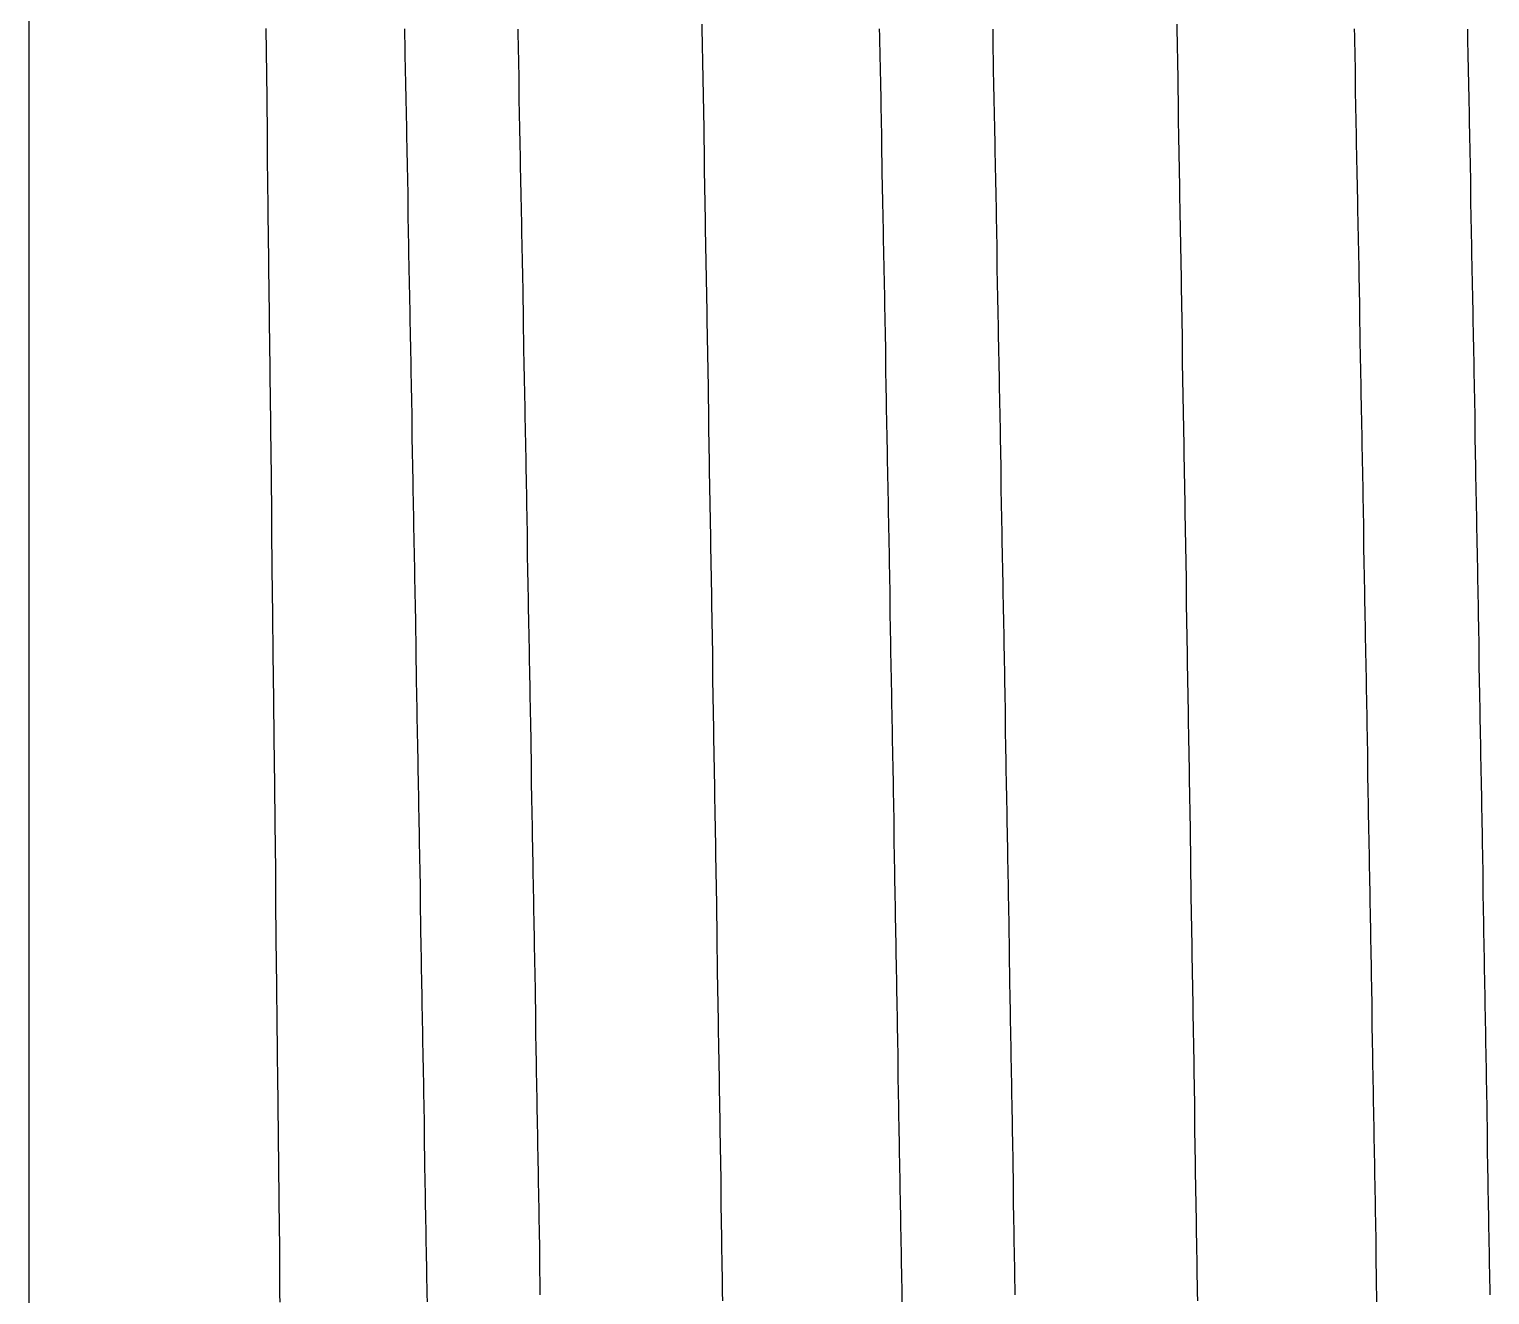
# Model space of a CAD drawing. Header units: millimetres. Extents: x 0 to 3800, y -67 to 2530.
# Drawn here: x 2211.924 to 2216.66, y 970.323 to 974.427 of the extents above; entities that cross this region are included whole.
import ezdxf

# ---------------------------------------------------------------- set-up
doc = ezdxf.new("R2010")
doc.units = ezdxf.units.MM
doc.layers.add('내부선 및 부속', color=4, linetype='Continuous')

msp = doc.modelspace()

# ---------------------------------------------------------------- linework, layer by layer
at = {"layer": '내부선 및 부속', "linetype": 'Continuous'}
msp.add_line((2211.9237, 950.8202), (2211.9237, 981.6162), dxfattribs=at)
at = {"layer": '내부선 및 부속', "linetype": 'Continuous', "flags": 128}
for points in [[(2214.1049, 974.4435), (2214.1049, 974.4165), (2214.1059, 974.3895), (2214.1059, 974.3625), (2214.1069, 974.3345), (2214.1069, 974.3075), (2214.1079, 974.2805), (2214.1079, 974.2535), (2214.1089, 974.2265), (2214.1089, 974.1995), (2214.1099, 974.1725), (2214.1099, 974.1455), (2214.1109, 974.1185), (2214.1109, 974.0915), (2214.1109, 974.0645), (2214.1119, 974.0375), (2214.1119, 974.0105), (2214.1129, 973.9835), (2214.1129, 973.9565), (2214.1139, 973.9295), (2214.1139, 973.9025), (2214.1149, 973.8755), (2214.1149, 973.8475), (2214.1159, 973.8205), (2214.1159, 973.7935), (2214.1159, 973.7665), (2214.1169, 973.7395), (2214.1169, 973.7125), (2214.1179, 973.6855), (2214.1179, 973.6585), (2214.1189, 973.6315), (2214.1189, 973.6045), (2214.1199, 973.5775), (2214.1199, 973.5505), (2214.1209, 973.5235), (2214.1209, 973.4965), (2214.1209, 973.4695), (2214.1219, 973.4425), (2214.1219, 973.4155), (2214.1229, 973.3885), (2214.1229, 973.3605), (2214.1239, 973.3335), (2214.1239, 973.3065), (2214.1249, 973.2795), (2214.1249, 973.2525), (2214.1249, 973.2255), (2214.1259, 973.1985), (2214.1259, 973.1715), (2214.1269, 973.1445), (2214.1269, 973.1175), (2214.1279, 973.0905), (2214.1279, 973.0635), (2214.1289, 973.0365), (2214.1289, 973.0095), (2214.1289, 972.9825), (2214.1299, 972.9555), (2214.1299, 972.9285), (2214.1309, 972.9015), (2214.1309, 972.8735), (2214.1319, 972.8465), (2214.1319, 972.8195), (2214.1329, 972.7925), (2214.1329, 972.7655), (2214.1329, 972.7385), (2214.1339, 972.7115), (2214.1339, 972.6845), (2214.1349, 972.6575), (2214.1349, 972.6305), (2214.1359, 972.6035), (2214.1359, 972.5765), (2214.1359, 972.5495), (2214.1369, 972.5225), (2214.1369, 972.4955), (2214.1379, 972.4685), (2214.1379, 972.4415), (2214.1389, 972.4145), (2214.1389, 972.3865), (2214.1399, 972.3595), (2214.1399, 972.3325), (2214.1399, 972.3055), (2214.1409, 972.2785), (2214.1409, 972.2515), (2214.1419, 972.2245), (2214.1419, 972.1975), (2214.1429, 972.1705), (2214.1429, 972.1435), (2214.1429, 972.1165), (2214.1439, 972.0895), (2214.1439, 972.0625), (2214.1449, 972.0355), (2214.1449, 972.0085), (2214.1459, 971.9815), (2214.1459, 971.9545), (2214.1459, 971.9275), (2214.1469, 971.8995), (2214.1469, 971.8725), (2214.1479, 971.8455), (2214.1479, 971.8185), (2214.1479, 971.8185), (2214.1489, 971.7915), (2214.1489, 971.7645), (2214.1489, 971.7375), (2214.1499, 971.7105), (2214.1499, 971.6835), (2214.1509, 971.6565), (2214.1509, 971.6295), (2214.1519, 971.6025), (2214.1519, 971.5755), (2214.1519, 971.5485), (2214.1529, 971.5215), (2214.1529, 971.4945), (2214.1539, 971.4675), (2214.1539, 971.4405), (2214.1549, 971.4125), (2214.1549, 971.3855), (2214.1549, 971.3585), (2214.1559, 971.3315), (2214.1559, 971.3045), (2214.1569, 971.2775), (2214.1569, 971.2505), (2214.1579, 971.2235), (2214.1579, 971.1965), (2214.1579, 971.1695), (2214.1589, 971.1425), (2214.1589, 971.1155), (2214.1599, 971.0885), (2214.1599, 971.0615), (2214.1609, 971.0345), (2214.1609, 971.0075), (2214.1609, 970.9805), (2214.1619, 970.9535), (2214.1619, 970.9255), (2214.1629, 970.8985), (2214.1629, 970.8715), (2214.1629, 970.8445), (2214.1639, 970.8175), (2214.1639, 970.7905), (2214.1649, 970.7635), (2214.1649, 970.7365), (2214.1659, 970.7095), (2214.1659, 970.6825), (2214.1659, 970.6555), (2214.1669, 970.6285), (2214.1669, 970.6015), (2214.1679, 970.5745), (2214.1679, 970.5475), (2214.1689, 970.5205), (2214.1689, 970.4935), (2214.1689, 970.4665), (2214.1699, 970.4385), (2214.1699, 970.4115), (2214.1709, 970.3845), (2214.1709, 970.3575), (2214.1709, 970.3305), (2214.1719, 970.3035)], [(2215.6449, 974.4435), (2215.6449, 974.4165), (2215.6459, 974.3895), (2215.6459, 974.3625), (2215.6469, 974.3345), (2215.6469, 974.3075), (2215.6479, 974.2805), (2215.6479, 974.2535), (2215.6479, 974.2265), (2215.6489, 974.1995), (2215.6489, 974.1725), (2215.6499, 974.1455), (2215.6499, 974.1185), (2215.6509, 974.0915), (2215.6509, 974.0645), (2215.6519, 974.0375), (2215.6519, 974.0105), (2215.6529, 973.9835), (2215.6529, 973.9565), (2215.6539, 973.9295), (2215.6539, 973.9025), (2215.6539, 973.8755), (2215.6549, 973.8475), (2215.6549, 973.8205), (2215.6559, 973.7935), (2215.6559, 973.7665), (2215.6569, 973.7395), (2215.6569, 973.7125), (2215.6579, 973.6855), (2215.6579, 973.6585), (2215.6589, 973.6315), (2215.6589, 973.6045), (2215.6589, 973.5775), (2215.6599, 973.5505), (2215.6599, 973.5235), (2215.6609, 973.4965), (2215.6609, 973.4695), (2215.6619, 973.4425), (2215.6619, 973.4155), (2215.6629, 973.3885), (2215.6629, 973.3605), (2215.6629, 973.3335), (2215.6639, 973.3065), (2215.6639, 973.2795), (2215.6649, 973.2525), (2215.6649, 973.2255), (2215.6659, 973.1985), (2215.6659, 973.1715), (2215.6669, 973.1445), (2215.6669, 973.1175), (2215.6679, 973.0905), (2215.6679, 973.0635), (2215.6679, 973.0365), (2215.6689, 973.0095), (2215.6689, 972.9825), (2215.6699, 972.9555), (2215.6699, 972.9285), (2215.6709, 972.9015), (2215.6709, 972.8735), (2215.6709, 972.8465), (2215.6719, 972.8195), (2215.6719, 972.7925), (2215.6729, 972.7655), (2215.6729, 972.7385), (2215.6739, 972.7115), (2215.6739, 972.6845), (2215.6749, 972.6575), (2215.6749, 972.6305), (2215.6749, 972.6035), (2215.6759, 972.5765), (2215.6759, 972.5495), (2215.6769, 972.5225), (2215.6769, 972.4955), (2215.6779, 972.4685), (2215.6779, 972.4415), (2215.6789, 972.4145), (2215.6789, 972.3865), (2215.6789, 972.3595), (2215.6799, 972.3325), (2215.6799, 972.3055), (2215.6809, 972.2785), (2215.6809, 972.2515), (2215.6819, 972.2245), (2215.6819, 972.1975), (2215.6819, 972.1705), (2215.6829, 972.1435), (2215.6829, 972.1165), (2215.6839, 972.0895), (2215.6839, 972.0625), (2215.6849, 972.0355), (2215.6849, 972.0085), (2215.6849, 971.9815), (2215.6859, 971.9545), (2215.6859, 971.9275), (2215.6869, 971.8995), (2215.6869, 971.8725), (2215.6879, 971.8455), (2215.6879, 971.8185), (2215.6879, 971.8185), (2215.6879, 971.7915), (2215.6889, 971.7645), (2215.6889, 971.7375), (2215.6899, 971.7105), (2215.6899, 971.6835), (2215.6909, 971.6565), (2215.6909, 971.6295), (2215.6909, 971.6025), (2215.6919, 971.5755), (2215.6919, 971.5485), (2215.6929, 971.5215), (2215.6929, 971.4945), (2215.6939, 971.4675), (2215.6939, 971.4405), (2215.6939, 971.4125), (2215.6949, 971.3855), (2215.6949, 971.3585), (2215.6959, 971.3315), (2215.6959, 971.3045), (2215.6969, 971.2775), (2215.6969, 971.2505), (2215.6969, 971.2235), (2215.6979, 971.1965), (2215.6979, 971.1695), (2215.6989, 971.1425), (2215.6989, 971.1155), (2215.6999, 971.0885), (2215.6999, 971.0615), (2215.6999, 971.0345), (2215.7009, 971.0075), (2215.7009, 970.9805), (2215.7019, 970.9535), (2215.7019, 970.9255), (2215.7019, 970.8985), (2215.7029, 970.8715), (2215.7029, 970.8445), (2215.7039, 970.8175), (2215.7039, 970.7905), (2215.7049, 970.7635), (2215.7049, 970.7365), (2215.7049, 970.7095), (2215.7059, 970.6825), (2215.7059, 970.6555), (2215.7069, 970.6285), (2215.7069, 970.6015), (2215.7079, 970.5745), (2215.7079, 970.5475), (2215.7079, 970.5205), (2215.7089, 970.4935), (2215.7089, 970.4665), (2215.7099, 970.4385), (2215.7099, 970.4115), (2215.7099, 970.3845), (2215.7109, 970.3575), (2215.7109, 970.3305), (2215.7119, 970.3035)], [(2212.7379, 970.2985), (2212.7369, 970.3235), (2212.7369, 970.3485), (2212.7369, 970.3745), (2212.7369, 970.3995), (2212.7359, 970.4245), (2212.7359, 970.4495), (2212.7359, 970.4745), (2212.7359, 970.4995), (2212.7349, 970.5245), (2212.7349, 970.5495), (2212.7349, 970.5745), (2212.7339, 970.5995), (2212.7339, 970.6245), (2212.7339, 970.6495), (2212.7339, 970.6745), (2212.7329, 970.6995), (2212.7329, 970.7245), (2212.7329, 970.7495), (2212.7329, 970.7745), (2212.7319, 970.7995), (2212.7319, 970.8245), (2212.7319, 970.8495), (2212.7319, 970.8745), (2212.7309, 970.8995), (2212.7309, 970.9245), (2212.7309, 970.9495), (2212.7309, 970.9745), (2212.7299, 970.9995), (2212.7299, 971.0245), (2212.7299, 971.0495), (2212.7289, 971.0745), (2212.7289, 971.1005), (2212.7289, 971.1255), (2212.7289, 971.1505), (2212.7279, 971.1755), (2212.7279, 971.2005), (2212.7279, 971.2255), (2212.7279, 971.2255), (2212.7279, 971.2505), (2212.7269, 971.2755), (2212.7269, 971.3005), (2212.7269, 971.3255), (2212.7269, 971.3505), (2212.7259, 971.3755), (2212.7259, 971.4005), (2212.7259, 971.4255), (2212.7249, 971.4505), (2212.7249, 971.4755), (2212.7249, 971.5005), (2212.7249, 971.5255), (2212.7239, 971.5505), (2212.7239, 971.5755), (2212.7239, 971.6005), (2212.7239, 971.6255), (2212.7229, 971.6505), (2212.7229, 971.6755), (2212.7229, 971.7005), (2212.7229, 971.7255), (2212.7219, 971.7505), (2212.7219, 971.7755), (2212.7219, 971.8015), (2212.7209, 971.8265), (2212.7209, 971.8515), (2212.7209, 971.8765), (2212.7209, 971.9015), (2212.7199, 971.9265), (2212.7199, 971.9515), (2212.7199, 971.9765), (2212.7199, 972.0015), (2212.7189, 972.0265), (2212.7189, 972.0515), (2212.7189, 972.0765), (2212.7179, 972.1015), (2212.7179, 972.1265), (2212.7179, 972.1515), (2212.7179, 972.1765), (2212.7169, 972.2015), (2212.7169, 972.2265), (2212.7169, 972.2515), (2212.7169, 972.2765), (2212.7159, 972.3015), (2212.7159, 972.3265), (2212.7159, 972.3515), (2212.7149, 972.3765), (2212.7149, 972.4015), (2212.7149, 972.4265), (2212.7149, 972.4515), (2212.7139, 972.4765), (2212.7139, 972.5015), (2212.7139, 972.5275), (2212.7139, 972.5525), (2212.7129, 972.5775), (2212.7129, 972.6025), (2212.7129, 972.6275), (2212.7119, 972.6525), (2212.7119, 972.6775), (2212.7119, 972.7025), (2212.7119, 972.7275), (2212.7109, 972.7525), (2212.7109, 972.7775), (2212.7109, 972.8025), (2212.7099, 972.8275), (2212.7099, 972.8525), (2212.7099, 972.8775), (2212.7099, 972.9025), (2212.7089, 972.9275), (2212.7089, 972.9525), (2212.7089, 972.9775), (2212.7089, 973.0025), (2212.7079, 973.0275), (2212.7079, 973.0525), (2212.7079, 973.0775), (2212.7069, 973.1025), (2212.7069, 973.1275), (2212.7069, 973.1525), (2212.7069, 973.1775), (2212.7059, 973.2025), (2212.7059, 973.2275), (2212.7059, 973.2535), (2212.7049, 973.2785), (2212.7049, 973.3035), (2212.7049, 973.3285), (2212.7049, 973.3535), (2212.7039, 973.3785), (2212.7039, 973.4035), (2212.7039, 973.4285), (2212.7029, 973.4535), (2212.7029, 973.4785), (2212.7029, 973.5035), (2212.7029, 973.5285), (2212.7019, 973.5535), (2212.7019, 973.5785), (2212.7019, 973.6035), (2212.7009, 973.6285), (2212.7009, 973.6535), (2212.7009, 973.6785), (2212.7009, 973.7035), (2212.6999, 973.7285), (2212.6999, 973.7285), (2212.6999, 973.7535), (2212.6999, 973.7785), (2212.6989, 973.8035), (2212.6989, 973.8285), (2212.6989, 973.8535), (2212.6989, 973.8785), (2212.6979, 973.9035), (2212.6979, 973.9285), (2212.6979, 973.9535), (2212.6969, 973.9795), (2212.6969, 974.0045), (2212.6969, 974.0295), (2212.6969, 974.0545), (2212.6959, 974.0795), (2212.6959, 974.1045), (2212.6959, 974.1295), (2212.6949, 974.1545), (2212.6949, 974.1795), (2212.6949, 974.2045), (2212.6949, 974.2295), (2212.6939, 974.2545), (2212.6939, 974.2795), (2212.6939, 974.3045), (2212.6929, 974.3295), (2212.6929, 974.3545), (2212.6929, 974.3795), (2212.6919, 974.4045), (2212.6919, 974.4295)], [(2213.1409, 974.4285), (2213.1409, 974.4045), (2213.1419, 974.3805), (2213.1419, 974.3565), (2213.1419, 974.3325), (2213.1429, 974.3085), (2213.1429, 974.3085), (2213.1429, 974.2855), (2213.1439, 974.2615), (2213.1439, 974.2375), (2213.1449, 974.2135), (2213.1449, 974.1895), (2213.1459, 974.1655), (2213.1459, 974.1415), (2213.1469, 974.1185), (2213.1469, 974.0945), (2213.1469, 974.0705), (2213.1479, 974.0465), (2213.1479, 974.0225), (2213.1489, 973.9985), (2213.1489, 973.9745), (2213.1499, 973.9505), (2213.1499, 973.9275), (2213.1509, 973.9035), (2213.1509, 973.8795), (2213.1509, 973.8555), (2213.1519, 973.8315), (2213.1519, 973.8075), (2213.1529, 973.7835), (2213.1529, 973.7605), (2213.1539, 973.7365), (2213.1539, 973.7125), (2213.1539, 973.6885), (2213.1549, 973.6645), (2213.1549, 973.6405), (2213.1559, 973.6165), (2213.1559, 973.5935), (2213.1569, 973.5695), (2213.1569, 973.5455), (2213.1579, 973.5215), (2213.1579, 973.4975), (2213.1579, 973.4735), (2213.1589, 973.4495), (2213.1589, 973.4255), (2213.1599, 973.4025), (2213.1599, 973.3785), (2213.1609, 973.3545), (2213.1609, 973.3305), (2213.1609, 973.3065), (2213.1619, 973.2825), (2213.1619, 973.2585), (2213.1629, 973.2355), (2213.1629, 973.2115), (2213.1639, 973.1875), (2213.1639, 973.1635), (2213.1649, 973.1395), (2213.1649, 973.1155), (2213.1649, 973.0915), (2213.1659, 973.0685), (2213.1659, 973.0445), (2213.1669, 973.0205), (2213.1669, 972.9965), (2213.1679, 972.9725), (2213.1679, 972.9485), (2213.1679, 972.9245), (2213.1689, 972.9005), (2213.1689, 972.8775), (2213.1699, 972.8535), (2213.1699, 972.8295), (2213.1699, 972.8055), (2213.1709, 972.7815), (2213.1709, 972.7575), (2213.1719, 972.7335), (2213.1719, 972.7105), (2213.1729, 972.6865), (2213.1729, 972.6625), (2213.1729, 972.6385), (2213.1739, 972.6145), (2213.1739, 972.5905), (2213.1749, 972.5665), (2213.1749, 972.5435), (2213.1759, 972.5195), (2213.1759, 972.4955), (2213.1759, 972.4715), (2213.1769, 972.4475), (2213.1769, 972.4235), (2213.1779, 972.3995), (2213.1779, 972.3755), (2213.1789, 972.3525), (2213.1789, 972.3285), (2213.1789, 972.3045), (2213.1799, 972.2805), (2213.1799, 972.2565), (2213.1809, 972.2325), (2213.1809, 972.2085), (2213.1809, 972.1855), (2213.1819, 972.1615), (2213.1819, 972.1375), (2213.1829, 972.1135), (2213.1829, 972.0895), (2213.1839, 972.0655), (2213.1839, 972.0415), (2213.1839, 972.0175), (2213.1849, 971.9945), (2213.1849, 971.9705), (2213.1859, 971.9465), (2213.1859, 971.9225), (2213.1859, 971.9225), (2213.1859, 971.8985), (2213.1869, 971.8745), (2213.1869, 971.8505), (2213.1879, 971.8275), (2213.1879, 971.8035), (2213.1879, 971.7795), (2213.1889, 971.7555), (2213.1889, 971.7315), (2213.1899, 971.7075), (2213.1899, 971.6835), (2213.1909, 971.6605), (2213.1909, 971.6365), (2213.1909, 971.6125), (2213.1919, 971.5885), (2213.1919, 971.5645), (2213.1929, 971.5405), (2213.1929, 971.5165), (2213.1929, 971.4925), (2213.1939, 971.4695), (2213.1939, 971.4455), (2213.1949, 971.4215), (2213.1949, 971.3975), (2213.1949, 971.3735), (2213.1959, 971.3495), (2213.1959, 971.3255), (2213.1969, 971.3025), (2213.1969, 971.2785), (2213.1969, 971.2545), (2213.1979, 971.2305), (2213.1979, 971.2065), (2213.1989, 971.1825), (2213.1989, 971.1585), (2213.1989, 971.1355), (2213.1999, 971.1115), (2213.1999, 971.0875), (2213.2009, 971.0635), (2213.2009, 971.0395), (2213.2019, 971.0155), (2213.2019, 970.9915), (2213.2019, 970.9675), (2213.2029, 970.9445), (2213.2029, 970.9205), (2213.2039, 970.8965), (2213.2039, 970.8725), (2213.2039, 970.8485), (2213.2049, 970.8245), (2213.2049, 970.8005), (2213.2059, 970.7775), (2213.2059, 970.7535), (2213.2059, 970.7295), (2213.2069, 970.7055), (2213.2069, 970.6815), (2213.2079, 970.6575), (2213.2079, 970.6335), (2213.2079, 970.6095), (2213.2089, 970.5865), (2213.2089, 970.5625), (2213.2099, 970.5385), (2213.2099, 970.5145), (2213.2099, 970.4905), (2213.2109, 970.4665), (2213.2109, 970.4425), (2213.2119, 970.4195), (2213.2119, 970.3955), (2213.2119, 970.3715), (2213.2129, 970.3475), (2213.2129, 970.3235), (2213.2139, 970.2995)], [(2213.5079, 974.4275), (2213.5079, 974.4035), (2213.5089, 974.3795), (2213.5089, 974.3555), (2213.5099, 974.3315), (2213.5099, 974.3315), (2213.5099, 974.3075), (2213.5109, 974.2835), (2213.5109, 974.2595), (2213.5119, 974.2365), (2213.5119, 974.2125), (2213.5119, 974.1885), (2213.5129, 974.1645), (2213.5129, 974.1405), (2213.5139, 974.1165), (2213.5139, 974.0925), (2213.5149, 974.0695), (2213.5149, 974.0455), (2213.5159, 974.0215), (2213.5159, 973.9975), (2213.5159, 973.9735), (2213.5169, 973.9495), (2213.5169, 973.9255), (2213.5179, 973.9025), (2213.5179, 973.8785), (2213.5189, 973.8545), (2213.5189, 973.8305), (2213.5199, 973.8065), (2213.5199, 973.7825), (2213.5199, 973.7585), (2213.5209, 973.7345), (2213.5209, 973.7115), (2213.5219, 973.6875), (2213.5219, 973.6635), (2213.5229, 973.6395), (2213.5229, 973.6155), (2213.5239, 973.5915), (2213.5239, 973.5675), (2213.5239, 973.5445), (2213.5249, 973.5205), (2213.5249, 973.4965), (2213.5259, 973.4725), (2213.5259, 973.4485), (2213.5269, 973.4245), (2213.5269, 973.4005), (2213.5269, 973.3775), (2213.5279, 973.3535), (2213.5279, 973.3295), (2213.5289, 973.3055), (2213.5289, 973.2815), (2213.5299, 973.2575), (2213.5299, 973.2335), (2213.5309, 973.2095), (2213.5309, 973.1865), (2213.5309, 973.1625), (2213.5319, 973.1385), (2213.5319, 973.1145), (2213.5329, 973.0905), (2213.5329, 973.0665), (2213.5339, 973.0425), (2213.5339, 973.0195), (2213.5339, 972.9955), (2213.5349, 972.9715), (2213.5349, 972.9475), (2213.5359, 972.9235), (2213.5359, 972.8995), (2213.5359, 972.8755), (2213.5369, 972.8525), (2213.5369, 972.8285), (2213.5379, 972.8045), (2213.5379, 972.7805), (2213.5389, 972.7565), (2213.5389, 972.7325), (2213.5389, 972.7085), (2213.5399, 972.6845), (2213.5399, 972.6615), (2213.5409, 972.6375), (2213.5409, 972.6135), (2213.5419, 972.5895), (2213.5419, 972.5655), (2213.5419, 972.5415), (2213.5429, 972.5175), (2213.5429, 972.4945), (2213.5439, 972.4705), (2213.5439, 972.4465), (2213.5449, 972.4225), (2213.5449, 972.3985), (2213.5449, 972.3745), (2213.5459, 972.3505), (2213.5459, 972.3265), (2213.5469, 972.3035), (2213.5469, 972.2795), (2213.5469, 972.2555), (2213.5479, 972.2315), (2213.5479, 972.2075), (2213.5489, 972.1835), (2213.5489, 972.1595), (2213.5499, 972.1365), (2213.5499, 972.1125), (2213.5499, 972.0885), (2213.5509, 972.0645), (2213.5509, 972.0405), (2213.5519, 972.0165), (2213.5519, 971.9925), (2213.5519, 971.9695), (2213.5529, 971.9455), (2213.5529, 971.9455), (2213.5529, 971.9215), (2213.5539, 971.8975), (2213.5539, 971.8735), (2213.5549, 971.8495), (2213.5549, 971.8255), (2213.5549, 971.8015), (2213.5559, 971.7785), (2213.5559, 971.7545), (2213.5569, 971.7305), (2213.5569, 971.7065), (2213.5569, 971.6825), (2213.5579, 971.6585), (2213.5579, 971.6345), (2213.5589, 971.6115), (2213.5589, 971.5875), (2213.5589, 971.5635), (2213.5599, 971.5395), (2213.5599, 971.5155), (2213.5609, 971.4915), (2213.5609, 971.4675), (2213.5609, 971.4445), (2213.5619, 971.4205), (2213.5619, 971.3965), (2213.5629, 971.3725), (2213.5629, 971.3485), (2213.5639, 971.3245), (2213.5639, 971.3005), (2213.5639, 971.2765), (2213.5649, 971.2535), (2213.5649, 971.2295), (2213.5659, 971.2055), (2213.5659, 971.1815), (2213.5659, 971.1575), (2213.5669, 971.1335), (2213.5669, 971.1095), (2213.5679, 971.0865), (2213.5679, 971.0625), (2213.5679, 971.0385), (2213.5689, 971.0145), (2213.5689, 970.9905), (2213.5699, 970.9665), (2213.5699, 970.9425), (2213.5699, 970.9185), (2213.5709, 970.8955), (2213.5709, 970.8715), (2213.5719, 970.8475), (2213.5719, 970.8235), (2213.5719, 970.7995), (2213.5729, 970.7755), (2213.5729, 970.7515), (2213.5739, 970.7285), (2213.5739, 970.7045), (2213.5739, 970.6805), (2213.5749, 970.6565), (2213.5749, 970.6325), (2213.5759, 970.6085), (2213.5759, 970.5845), (2213.5759, 970.5615), (2213.5769, 970.5375), (2213.5769, 970.5135), (2213.5779, 970.4895), (2213.5779, 970.4655), (2213.5779, 970.4415), (2213.5789, 970.4175), (2213.5789, 970.3935), (2213.5799, 970.3705), (2213.5799, 970.3465), (2213.5799, 970.3225)], [(2214.6799, 974.4285), (2214.6809, 974.4045), (2214.6809, 974.3805), (2214.6819, 974.3565), (2214.6819, 974.3325), (2214.6829, 974.3085), (2214.6829, 974.3085), (2214.6829, 974.2855), (2214.6839, 974.2615), (2214.6839, 974.2375), (2214.6849, 974.2135), (2214.6849, 974.1895), (2214.6849, 974.1655), (2214.6859, 974.1415), (2214.6859, 974.1185), (2214.6869, 974.0945), (2214.6869, 974.0705), (2214.6879, 974.0465), (2214.6879, 974.0225), (2214.6889, 973.9985), (2214.6889, 973.9745), (2214.6889, 973.9505), (2214.6899, 973.9275), (2214.6899, 973.9035), (2214.6909, 973.8795), (2214.6909, 973.8555), (2214.6919, 973.8315), (2214.6919, 973.8075), (2214.6929, 973.7835), (2214.6929, 973.7605), (2214.6929, 973.7365), (2214.6939, 973.7125), (2214.6939, 973.6885), (2214.6949, 973.6645), (2214.6949, 973.6405), (2214.6959, 973.6165), (2214.6959, 973.5935), (2214.6969, 973.5695), (2214.6969, 973.5455), (2214.6969, 973.5215), (2214.6979, 973.4975), (2214.6979, 973.4735), (2214.6989, 973.4495), (2214.6989, 973.4255), (2214.6999, 973.4025), (2214.6999, 973.3785), (2214.6999, 973.3545), (2214.7009, 973.3305), (2214.7009, 973.3065), (2214.7019, 973.2825), (2214.7019, 973.2585), (2214.7029, 973.2355), (2214.7029, 973.2115), (2214.7029, 973.1875), (2214.7039, 973.1635), (2214.7039, 973.1395), (2214.7049, 973.1155), (2214.7049, 973.0915), (2214.7059, 973.0685), (2214.7059, 973.0445), (2214.7059, 973.0205), (2214.7069, 972.9965), (2214.7069, 972.9725), (2214.7079, 972.9485), (2214.7079, 972.9245), (2214.7089, 972.9005), (2214.7089, 972.8775), (2214.7089, 972.8535), (2214.7099, 972.8295), (2214.7099, 972.8055), (2214.7109, 972.7815), (2214.7109, 972.7575), (2214.7119, 972.7335), (2214.7119, 972.7105), (2214.7119, 972.6865), (2214.7129, 972.6625), (2214.7129, 972.6385), (2214.7139, 972.6145), (2214.7139, 972.5905), (2214.7149, 972.5665), (2214.7149, 972.5435), (2214.7149, 972.5195), (2214.7159, 972.4955), (2214.7159, 972.4715), (2214.7169, 972.4475), (2214.7169, 972.4235), (2214.7169, 972.3995), (2214.7179, 972.3755), (2214.7179, 972.3525), (2214.7189, 972.3285), (2214.7189, 972.3045), (2214.7199, 972.2805), (2214.7199, 972.2565), (2214.7199, 972.2325), (2214.7209, 972.2085), (2214.7209, 972.1855), (2214.7219, 972.1615), (2214.7219, 972.1375), (2214.7219, 972.1135), (2214.7229, 972.0895), (2214.7229, 972.0655), (2214.7239, 972.0415), (2214.7239, 972.0175), (2214.7249, 971.9945), (2214.7249, 971.9705), (2214.7249, 971.9465), (2214.7259, 971.9225), (2214.7259, 971.9225), (2214.7259, 971.8985), (2214.7269, 971.8745), (2214.7269, 971.8505), (2214.7269, 971.8275), (2214.7279, 971.8035), (2214.7279, 971.7795), (2214.7289, 971.7555), (2214.7289, 971.7315), (2214.7299, 971.7075), (2214.7299, 971.6835), (2214.7299, 971.6605), (2214.7309, 971.6365), (2214.7309, 971.6125), (2214.7319, 971.5885), (2214.7319, 971.5645), (2214.7319, 971.5405), (2214.7329, 971.5165), (2214.7329, 971.4925), (2214.7339, 971.4695), (2214.7339, 971.4455), (2214.7339, 971.4215), (2214.7349, 971.3975), (2214.7349, 971.3735), (2214.7359, 971.3495), (2214.7359, 971.3255), (2214.7359, 971.3025), (2214.7369, 971.2785), (2214.7369, 971.2545), (2214.7379, 971.2305), (2214.7379, 971.2065), (2214.7379, 971.1825), (2214.7389, 971.1585), (2214.7389, 971.1355), (2214.7399, 971.1115), (2214.7399, 971.0875), (2214.7409, 971.0635), (2214.7409, 971.0395), (2214.7409, 971.0155), (2214.7419, 970.9915), (2214.7419, 970.9675), (2214.7429, 970.9445), (2214.7429, 970.9205), (2214.7429, 970.8965), (2214.7439, 970.8725), (2214.7439, 970.8485), (2214.7449, 970.8245), (2214.7449, 970.8005), (2214.7449, 970.7775), (2214.7459, 970.7535), (2214.7459, 970.7295), (2214.7469, 970.7055), (2214.7469, 970.6815), (2214.7469, 970.6575), (2214.7479, 970.6335), (2214.7479, 970.6095), (2214.7489, 970.5865), (2214.7489, 970.5625), (2214.7489, 970.5385), (2214.7499, 970.5145), (2214.7499, 970.4905), (2214.7509, 970.4665), (2214.7509, 970.4425), (2214.7509, 970.4195), (2214.7519, 970.3955), (2214.7519, 970.3715), (2214.7529, 970.3475), (2214.7529, 970.3235), (2214.7529, 970.2995)], [(2215.0479, 974.4275), (2215.0479, 974.4035), (2215.0489, 974.3795), (2215.0489, 974.3555), (2215.0499, 974.3315), (2215.0499, 974.3315), (2215.0499, 974.3075), (2215.0499, 974.2835), (2215.0509, 974.2595), (2215.0509, 974.2365), (2215.0519, 974.2125), (2215.0519, 974.1885), (2215.0529, 974.1645), (2215.0529, 974.1405), (2215.0539, 974.1165), (2215.0539, 974.0925), (2215.0549, 974.0695), (2215.0549, 974.0455), (2215.0549, 974.0215), (2215.0559, 973.9975), (2215.0559, 973.9735), (2215.0569, 973.9495), (2215.0569, 973.9255), (2215.0579, 973.9025), (2215.0579, 973.8785), (2215.0589, 973.8545), (2215.0589, 973.8305), (2215.0589, 973.8065), (2215.0599, 973.7825), (2215.0599, 973.7585), (2215.0609, 973.7345), (2215.0609, 973.7115), (2215.0619, 973.6875), (2215.0619, 973.6635), (2215.0619, 973.6395), (2215.0629, 973.6155), (2215.0629, 973.5915), (2215.0639, 973.5675), (2215.0639, 973.5445), (2215.0649, 973.5205), (2215.0649, 973.4965), (2215.0659, 973.4725), (2215.0659, 973.4485), (2215.0659, 973.4245), (2215.0669, 973.4005), (2215.0669, 973.3775), (2215.0679, 973.3535), (2215.0679, 973.3295), (2215.0689, 973.3055), (2215.0689, 973.2815), (2215.0689, 973.2575), (2215.0699, 973.2335), (2215.0699, 973.2095), (2215.0709, 973.1865), (2215.0709, 973.1625), (2215.0719, 973.1385), (2215.0719, 973.1145), (2215.0719, 973.0905), (2215.0729, 973.0665), (2215.0729, 973.0425), (2215.0739, 973.0195), (2215.0739, 972.9955), (2215.0749, 972.9715), (2215.0749, 972.9475), (2215.0749, 972.9235), (2215.0759, 972.8995), (2215.0759, 972.8755), (2215.0769, 972.8525), (2215.0769, 972.8285), (2215.0779, 972.8045), (2215.0779, 972.7805), (2215.0779, 972.7565), (2215.0789, 972.7325), (2215.0789, 972.7085), (2215.0799, 972.6845), (2215.0799, 972.6615), (2215.0809, 972.6375), (2215.0809, 972.6135), (2215.0809, 972.5895), (2215.0819, 972.5655), (2215.0819, 972.5415), (2215.0829, 972.5175), (2215.0829, 972.4945), (2215.0839, 972.4705), (2215.0839, 972.4465), (2215.0839, 972.4225), (2215.0849, 972.3985), (2215.0849, 972.3745), (2215.0859, 972.3505), (2215.0859, 972.3275), (2215.0859, 972.3035), (2215.0869, 972.2795), (2215.0869, 972.2555), (2215.0879, 972.2315), (2215.0879, 972.2075), (2215.0889, 972.1835), (2215.0889, 972.1595), (2215.0889, 972.1365), (2215.0899, 972.1125), (2215.0899, 972.0885), (2215.0909, 972.0645), (2215.0909, 972.0405), (2215.0909, 972.0165), (2215.0919, 971.9925), (2215.0919, 971.9695), (2215.0929, 971.9455), (2215.0929, 971.9455), (2215.0929, 971.9215), (2215.0939, 971.8975), (2215.0939, 971.8735), (2215.0939, 971.8495), (2215.0949, 971.8255), (2215.0949, 971.8015), (2215.0959, 971.7785), (2215.0959, 971.7545), (2215.0959, 971.7305), (2215.0969, 971.7065), (2215.0969, 971.6825), (2215.0979, 971.6585), (2215.0979, 971.6345), (2215.0979, 971.6115), (2215.0989, 971.5875), (2215.0989, 971.5635), (2215.0999, 971.5395), (2215.0999, 971.5155), (2215.0999, 971.4915), (2215.1009, 971.4675), (2215.1009, 971.4445), (2215.1019, 971.4205), (2215.1019, 971.3965), (2215.1029, 971.3725), (2215.1029, 971.3485), (2215.1029, 971.3245), (2215.1039, 971.3005), (2215.1039, 971.2765), (2215.1049, 971.2535), (2215.1049, 971.2295), (2215.1049, 971.2055), (2215.1059, 971.1815), (2215.1059, 971.1575), (2215.1069, 971.1335), (2215.1069, 971.1095), (2215.1069, 971.0865), (2215.1079, 971.0625), (2215.1079, 971.0385), (2215.1089, 971.0145), (2215.1089, 970.9905), (2215.1089, 970.9665), (2215.1099, 970.9425), (2215.1099, 970.9185), (2215.1109, 970.8955), (2215.1109, 970.8715), (2215.1109, 970.8475), (2215.1119, 970.8235), (2215.1119, 970.7995), (2215.1129, 970.7755), (2215.1129, 970.7515), (2215.1129, 970.7285), (2215.1139, 970.7045), (2215.1139, 970.6805), (2215.1149, 970.6565), (2215.1149, 970.6325), (2215.1149, 970.6085), (2215.1159, 970.5845), (2215.1159, 970.5615), (2215.1169, 970.5375), (2215.1169, 970.5135), (2215.1169, 970.4895), (2215.1179, 970.4655), (2215.1179, 970.4415), (2215.1189, 970.4175), (2215.1189, 970.3935), (2215.1189, 970.3705), (2215.1199, 970.3465), (2215.1199, 970.3225)], [(2216.2199, 974.4285), (2216.2209, 974.4045), (2216.2209, 974.3805), (2216.2219, 974.3565), (2216.2219, 974.3325), (2216.2229, 974.3085), (2216.2229, 974.3085), (2216.2229, 974.2855), (2216.2229, 974.2615), (2216.2239, 974.2375), (2216.2239, 974.2135), (2216.2249, 974.1895), (2216.2249, 974.1655), (2216.2259, 974.1415), (2216.2259, 974.1185), (2216.2269, 974.0945), (2216.2269, 974.0705), (2216.2269, 974.0465), (2216.2279, 974.0225), (2216.2279, 973.9985), (2216.2289, 973.9745), (2216.2289, 973.9505), (2216.2299, 973.9275), (2216.2299, 973.9035), (2216.2309, 973.8795), (2216.2309, 973.8555), (2216.2309, 973.8315), (2216.2319, 973.8075), (2216.2319, 973.7835), (2216.2329, 973.7605), (2216.2329, 973.7365), (2216.2339, 973.7125), (2216.2339, 973.6885), (2216.2349, 973.6645), (2216.2349, 973.6405), (2216.2349, 973.6165), (2216.2359, 973.5935), (2216.2359, 973.5695), (2216.2369, 973.5455), (2216.2369, 973.5215), (2216.2379, 973.4975), (2216.2379, 973.4735), (2216.2389, 973.4495), (2216.2389, 973.4255), (2216.2389, 973.4025), (2216.2399, 973.3785), (2216.2399, 973.3545), (2216.2409, 973.3305), (2216.2409, 973.3065), (2216.2419, 973.2825), (2216.2419, 973.2585), (2216.2419, 973.2355), (2216.2429, 973.2115), (2216.2429, 973.1875), (2216.2439, 973.1635), (2216.2439, 973.1395), (2216.2449, 973.1155), (2216.2449, 973.0915), (2216.2449, 973.0685), (2216.2459, 973.0445), (2216.2459, 973.0205), (2216.2469, 972.9965), (2216.2469, 972.9725), (2216.2479, 972.9485), (2216.2479, 972.9245), (2216.2479, 972.9005), (2216.2489, 972.8775), (2216.2489, 972.8535), (2216.2499, 972.8295), (2216.2499, 972.8055), (2216.2509, 972.7815), (2216.2509, 972.7575), (2216.2509, 972.7335), (2216.2519, 972.7105), (2216.2519, 972.6865), (2216.2529, 972.6625), (2216.2529, 972.6385), (2216.2539, 972.6145), (2216.2539, 972.5905), (2216.2539, 972.5665), (2216.2549, 972.5435), (2216.2549, 972.5195), (2216.2559, 972.4955), (2216.2559, 972.4715), (2216.2559, 972.4475), (2216.2569, 972.4235), (2216.2569, 972.3995), (2216.2579, 972.3755), (2216.2579, 972.3525), (2216.2589, 972.3285), (2216.2589, 972.3045), (2216.2589, 972.2805), (2216.2599, 972.2565), (2216.2599, 972.2325), (2216.2609, 972.2085), (2216.2609, 972.1855), (2216.2609, 972.1615), (2216.2619, 972.1375), (2216.2619, 972.1135), (2216.2629, 972.0895), (2216.2629, 972.0655), (2216.2639, 972.0415), (2216.2639, 972.0185), (2216.2639, 971.9945), (2216.2649, 971.9705), (2216.2649, 971.9465), (2216.2659, 971.9225), (2216.2659, 971.9225), (2216.2659, 971.8985), (2216.2659, 971.8745), (2216.2669, 971.8505), (2216.2669, 971.8275), (2216.2679, 971.8035), (2216.2679, 971.7795), (2216.2689, 971.7555), (2216.2689, 971.7315), (2216.2689, 971.7075), (2216.2699, 971.6835), (2216.2699, 971.6605), (2216.2709, 971.6365), (2216.2709, 971.6125), (2216.2709, 971.5885), (2216.2719, 971.5645), (2216.2719, 971.5405), (2216.2729, 971.5165), (2216.2729, 971.4925), (2216.2729, 971.4695), (2216.2739, 971.4455), (2216.2739, 971.4215), (2216.2749, 971.3975), (2216.2749, 971.3735), (2216.2749, 971.3495), (2216.2759, 971.3255), (2216.2759, 971.3025), (2216.2769, 971.2785), (2216.2769, 971.2545), (2216.2779, 971.2305), (2216.2779, 971.2065), (2216.2779, 971.1825), (2216.2789, 971.1585), (2216.2789, 971.1355), (2216.2799, 971.1115), (2216.2799, 971.0875), (2216.2799, 971.0635), (2216.2809, 971.0395), (2216.2809, 971.0155), (2216.2819, 970.9915), (2216.2819, 970.9675), (2216.2819, 970.9445), (2216.2829, 970.9205), (2216.2829, 970.8965), (2216.2839, 970.8725), (2216.2839, 970.8485), (2216.2839, 970.8245), (2216.2849, 970.8005), (2216.2849, 970.7775), (2216.2859, 970.7535), (2216.2859, 970.7295), (2216.2859, 970.7055), (2216.2869, 970.6815), (2216.2869, 970.6575), (2216.2879, 970.6335), (2216.2879, 970.6095), (2216.2879, 970.5865), (2216.2889, 970.5625), (2216.2889, 970.5385), (2216.2899, 970.5145), (2216.2899, 970.4905), (2216.2899, 970.4665), (2216.2909, 970.4425), (2216.2909, 970.4195), (2216.2919, 970.3955), (2216.2919, 970.3715), (2216.2919, 970.3475), (2216.2929, 970.3235), (2216.2929, 970.2995)], [(2216.5879, 974.4275), (2216.5879, 974.4035), (2216.5879, 974.3795), (2216.5889, 974.3555), (2216.5889, 974.3315), (2216.5889, 974.3315), (2216.5899, 974.3075), (2216.5899, 974.2835), (2216.5909, 974.2605), (2216.5909, 974.2365), (2216.5919, 974.2125), (2216.5919, 974.1885), (2216.5929, 974.1645), (2216.5929, 974.1405), (2216.5929, 974.1165), (2216.5939, 974.0925), (2216.5939, 974.0695), (2216.5949, 974.0455), (2216.5949, 974.0215), (2216.5959, 973.9975), (2216.5959, 973.9735), (2216.5969, 973.9495), (2216.5969, 973.9255), (2216.5969, 973.9025), (2216.5979, 973.8785), (2216.5979, 973.8545), (2216.5989, 973.8305), (2216.5989, 973.8065), (2216.5999, 973.7825), (2216.5999, 973.7585), (2216.6009, 973.7345), (2216.6009, 973.7115), (2216.6009, 973.6875), (2216.6019, 973.6635), (2216.6019, 973.6395), (2216.6029, 973.6155), (2216.6029, 973.5915), (2216.6039, 973.5675), (2216.6039, 973.5445), (2216.6049, 973.5205), (2216.6049, 973.4965), (2216.6049, 973.4725), (2216.6059, 973.4485), (2216.6059, 973.4245), (2216.6069, 973.4005), (2216.6069, 973.3775), (2216.6079, 973.3535), (2216.6079, 973.3295), (2216.6079, 973.3055), (2216.6089, 973.2815), (2216.6089, 973.2575), (2216.6099, 973.2335), (2216.6099, 973.2095), (2216.6109, 973.1865), (2216.6109, 973.1625), (2216.6109, 973.1385), (2216.6119, 973.1145), (2216.6119, 973.0905), (2216.6129, 973.0665), (2216.6129, 973.0425), (2216.6139, 973.0195), (2216.6139, 972.9955), (2216.6139, 972.9715), (2216.6149, 972.9475), (2216.6149, 972.9235), (2216.6159, 972.8995), (2216.6159, 972.8755), (2216.6169, 972.8525), (2216.6169, 972.8285), (2216.6169, 972.8045), (2216.6179, 972.7805), (2216.6179, 972.7565), (2216.6189, 972.7325), (2216.6189, 972.7085), (2216.6199, 972.6845), (2216.6199, 972.6615), (2216.6199, 972.6375), (2216.6209, 972.6135), (2216.6209, 972.5895), (2216.6219, 972.5655), (2216.6219, 972.5415), (2216.6219, 972.5175), (2216.6229, 972.4945), (2216.6229, 972.4705), (2216.6239, 972.4465), (2216.6239, 972.4225), (2216.6249, 972.3985), (2216.6249, 972.3745), (2216.6249, 972.3505), (2216.6259, 972.3275), (2216.6259, 972.3035), (2216.6269, 972.2795), (2216.6269, 972.2555), (2216.6279, 972.2315), (2216.6279, 972.2075), (2216.6279, 972.1835), (2216.6289, 972.1595), (2216.6289, 972.1365), (2216.6299, 972.1125), (2216.6299, 972.0885), (2216.6299, 972.0645), (2216.6309, 972.0405), (2216.6309, 972.0165), (2216.6319, 971.9925), (2216.6319, 971.9695), (2216.6329, 971.9455), (2216.6329, 971.9455), (2216.6329, 971.9215), (2216.6329, 971.8975), (2216.6339, 971.8735), (2216.6339, 971.8495), (2216.6349, 971.8255), (2216.6349, 971.8015), (2216.6349, 971.7785), (2216.6359, 971.7545), (2216.6359, 971.7305), (2216.6369, 971.7065), (2216.6369, 971.6825), (2216.6369, 971.6585), (2216.6379, 971.6345), (2216.6379, 971.6115), (2216.6389, 971.5875), (2216.6389, 971.5635), (2216.6399, 971.5395), (2216.6399, 971.5155), (2216.6399, 971.4915), (2216.6409, 971.4675), (2216.6409, 971.4445), (2216.6419, 971.4205), (2216.6419, 971.3965), (2216.6419, 971.3725), (2216.6429, 971.3485), (2216.6429, 971.3245), (2216.6439, 971.3005), (2216.6439, 971.2765), (2216.6439, 971.2535), (2216.6449, 971.2295), (2216.6449, 971.2055), (2216.6459, 971.1815), (2216.6459, 971.1575), (2216.6459, 971.1335), (2216.6469, 971.1095), (2216.6469, 971.0865), (2216.6479, 971.0625), (2216.6479, 971.0385), (2216.6479, 971.0145), (2216.6489, 970.9905), (2216.6489, 970.9665), (2216.6499, 970.9425), (2216.6499, 970.9195), (2216.6499, 970.8955), (2216.6509, 970.8715), (2216.6509, 970.8475), (2216.6519, 970.8235), (2216.6519, 970.7995), (2216.6519, 970.7755), (2216.6529, 970.7515), (2216.6529, 970.7285), (2216.6539, 970.7045), (2216.6539, 970.6805), (2216.6539, 970.6565), (2216.6549, 970.6325), (2216.6549, 970.6085), (2216.6559, 970.5845), (2216.6559, 970.5615), (2216.6559, 970.5375), (2216.6569, 970.5135), (2216.6569, 970.4895), (2216.6579, 970.4655), (2216.6579, 970.4415), (2216.6579, 970.4175), (2216.6589, 970.3935), (2216.6589, 970.3705), (2216.6599, 970.3465), (2216.6599, 970.3225)]]:
    msp.add_lwpolyline(points, dxfattribs=at)

doc.saveas('drawing.dxf')
